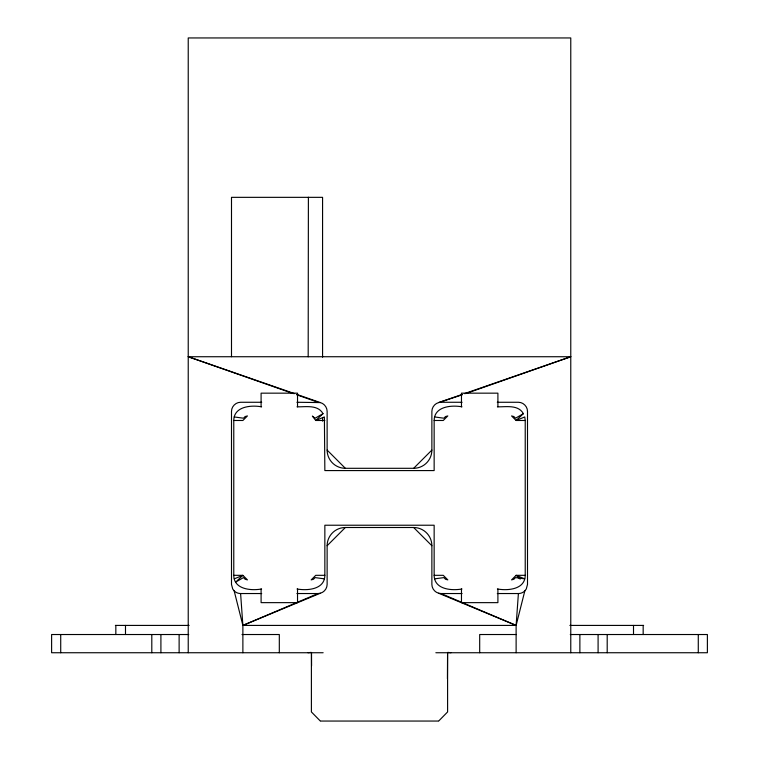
<?xml version="1.0" encoding="UTF-8"?>
<svg xmlns="http://www.w3.org/2000/svg" width="759" height="759" viewBox="0 0 759 759"><rect width="100%" height="100%" fill="white"/><g stroke="black" fill="none" stroke-linecap="round" stroke-linejoin="round"><path stroke-width="1.14" d="M308.182 356.825L308.391 197.236M447.43 678.793L447.573 652.74L447.601 711.942L438.655 721.05M497.287 402.27L518.397 402.27C523.274 402.242 527.533 406.501 527.505 411.378L527.505 584.43L526.281 588.984L524.839 590.872A9.108 9.108 0 0 1 518.397 593.538L516.12 625.416L516.12 652.74M261.599 588.984C251.134 590.881 233.857 589.487 233.772 575.322L233.772 420.486C233.857 406.321 251.134 404.926 261.599 406.824M297.025 588.984C307.49 590.881 324.767 589.487 324.852 575.322L324.852 525.228L434.148 525.228L434.148 575.322C434.233 589.487 451.51 590.881 461.975 588.984M297.025 406.824C305.716 407.023 317.784 404.414 323.021 413.655L315.137 418.209L312.366 416.084L315.744 420.486L324.387 416.947L324.852 470.58L434.148 470.58L434.148 420.486C434.233 406.321 451.51 404.926 461.975 406.824M497.401 406.824C506.092 407.023 518.16 404.414 523.397 413.655L515.513 418.209L513.843 416.539L511.566 415.932L516.12 420.486L524.763 416.947L525.228 420.486L525.228 575.322C525.143 589.487 507.866 590.881 497.401 588.984M524.839 590.872L516.12 625.416L242.88 625.416L234.161 590.872L232.719 588.984L231.495 584.43L231.495 411.378C231.467 406.501 235.726 402.242 240.603 402.27L261.713 402.27M242.88 652.74L242.88 625.416L320.374 593.225C324.264 592.162 327.11 588.453 327.129 584.43L327.129 545.721L345.345 527.505L413.655 527.505A18.216 18.216 0 0 1 431.871 545.721L431.871 584.43C431.89 588.453 434.736 592.162 438.626 593.225L516.12 625.416L440.979 593.538L438.626 593.225M296.864 394.424L320.374 402.583C324.264 403.646 327.11 407.355 327.129 411.378L327.129 450.087A18.216 18.216 0 0 0 345.345 468.303L413.655 468.303L431.871 450.087L431.871 411.378C431.89 407.355 434.736 403.646 438.626 402.583L462.136 394.424M323.021 413.655L315.744 420.486L324.852 420.486M523.397 413.655L516.12 420.486L525.228 420.486M320.374 593.225L318.021 593.538L242.88 625.416L240.603 593.538A9.108 9.108 0 0 1 234.161 590.872M234.237 578.861L242.88 575.322L247.434 579.876L245.157 579.269L243.487 577.599L235.603 582.153L242.88 575.322L233.772 575.322M438.626 402.583L462.24 394.813M465.59 393.636L570.768 356.73L188.232 356.73L293.41 393.636M464.375 393.646L570.768 356.73M434.613 578.861L443.863 577.599L445.533 579.269L447.81 579.876L443.256 575.322L434.148 575.322M308.002 652.74L311.171 652.37M296.911 402.27L320.374 402.583M440.979 402.27L462.089 402.27M233.772 420.486L242.88 420.486L247.434 415.932L245.157 416.539L243.487 418.209L234.237 416.947M434.148 420.486L443.256 420.486L447.81 415.932L445.533 416.539L443.863 418.209L434.613 416.947M324.852 575.322L315.744 575.322L311.19 579.876L313.467 579.269L315.137 577.599L324.387 578.861M525.228 575.322L516.12 575.322L511.566 579.876L513.843 579.269L515.513 577.599L524.763 578.861L516.12 575.322L520.162 579.117M240.603 593.538L261.713 593.538M296.911 593.538L318.021 593.538M440.979 593.538L462.089 593.538M497.287 593.538L518.397 593.538M115.368 625.416L189.133 625.416M569.867 625.416L643.632 625.416M188.735 634.524L51.612 634.524L51.612 652.74L323.144 652.74M241.988 634.524L279.312 634.524L279.312 652.74M516.433 634.524L479.688 634.524L479.688 652.74M570.265 634.524L707.388 634.524L707.388 652.74L435.856 652.74M320.924 721.05L438.076 721.05M447.829 652.37L450.998 652.74M188.232 356.73L294.625 393.646M296.76 394.813L318.021 402.27M413.655 527.505L431.871 545.721M327.129 450.087L345.345 468.303M320.345 721.05L311.399 711.942L311.399 652.74M311.522 652.74L311.569 665.766M698.28 634.524L698.28 652.74M643.167 625.416L643.167 634.524M633.509 625.416L633.509 634.524M607.2 634.524L607.2 652.74M598.092 634.524L598.092 652.74M579.876 634.524L579.876 652.74M570.768 652.74L570.768 37.95L188.232 37.95L188.232 652.74M497.904 406.824L497.904 393.162L461.472 393.162L461.472 406.824M497.904 588.984L497.904 602.646L461.472 602.646L461.472 588.984M322.575 357.185L322.575 197.34L231.495 197.34L231.495 356.73M322.575 417.573L322.575 421.122M297.528 406.824L297.528 393.162L261.096 393.162L261.096 406.824M297.528 588.984L297.528 602.646L261.096 602.646L261.096 588.984M179.124 634.524L179.124 652.74M160.908 634.524L160.908 652.74M151.8 634.524L151.8 652.74M125.491 625.416L125.491 634.524M115.833 625.416L115.833 634.524M60.72 634.524L60.72 652.74M327.129 545.721A18.216 18.216 0 0 1 345.345 527.505M431.871 450.087A18.216 18.216 0 0 1 413.655 468.303"/></g></svg>
